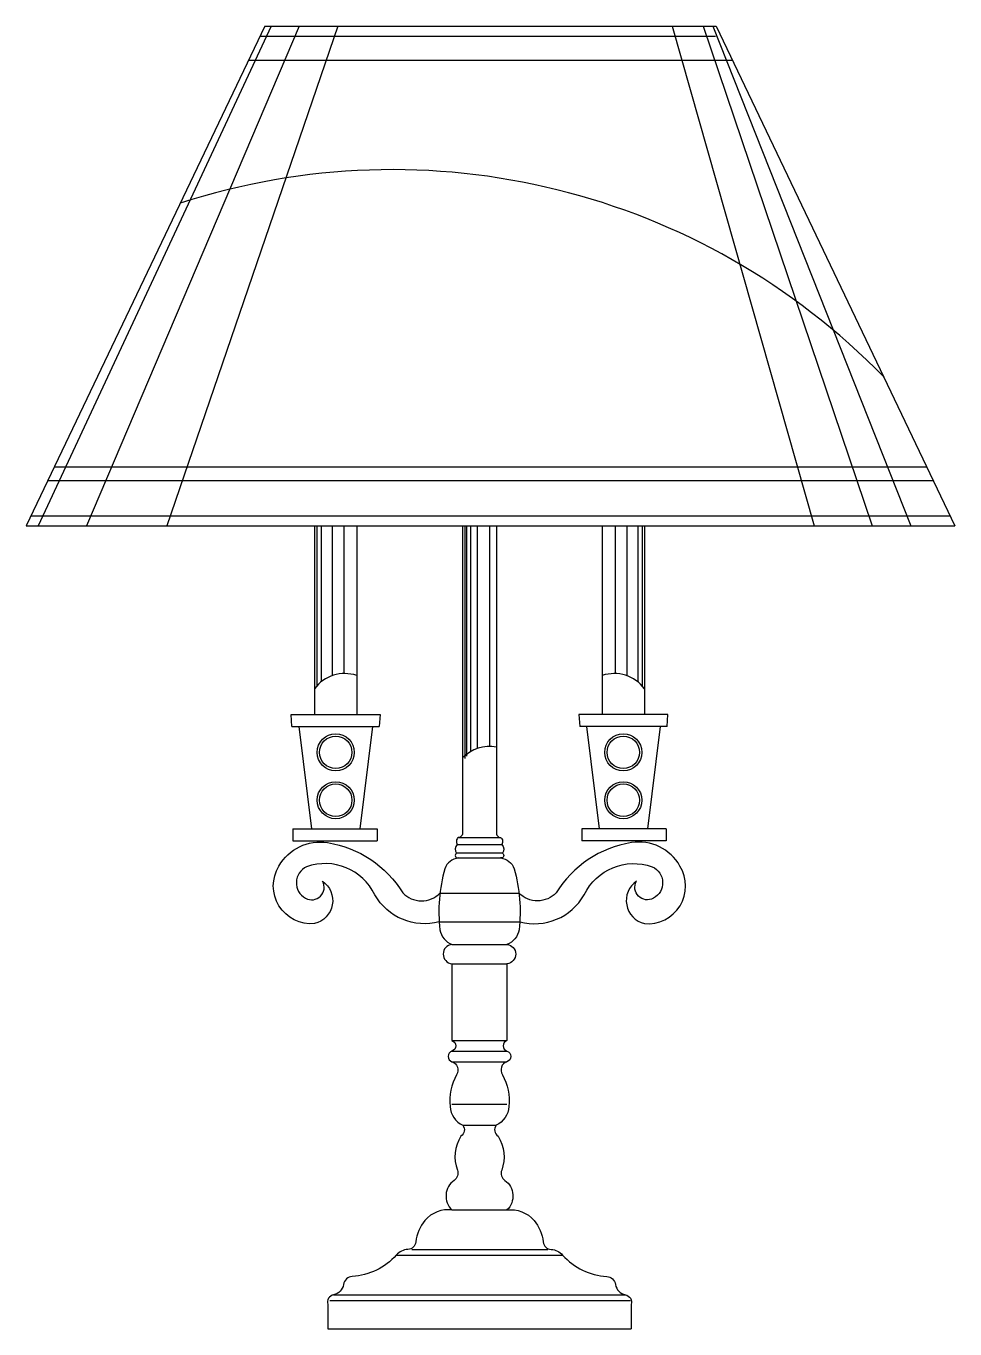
# Model space of a CAD drawing. Extents: x 1333 to 1628, y 302 to 716.
import ezdxf

# ---------------------------------------------------------------- set-up
doc = ezdxf.new("R2010")
doc.units = 0
doc.header["$MEASUREMENT"] = 0
doc.layers.add('3', color=3, linetype='CONTINUOUS')
doc.layers.add('7', color=7, linetype='CONTINUOUS')

msp = doc.modelspace()

# ---------------------------------------------------------------- linework, layer by layer
at = {"layer": '3'}
for p, q in [((1411.21, 715.91), (1337.2, 557.28)), ((1420.04, 715.91), (1352.49, 557.28)), ((1432.37, 715.91), (1378.04, 557.28)), ((1538.57, 715.91), (1583.61, 557.28)), ((1548.41, 715.91), (1601.99, 557.28)), ((1551.44, 715.91), (1614.36, 557.28)), ((1407.64, 712.7), (1552.25, 712.7)), ((1342.27, 576.01), (1619.38, 576.01)), ((1340.18, 571.64), (1621.47, 571.64)), ((1334.85, 560.49), (1626.8, 560.49)), ((1425.67, 557.28), (1425.67, 506.51)), ((1427, 557.28), (1427, 507.75)), ((1430.52, 557.28), (1430.52, 509.72)), ((1434.27, 557.28), (1434.27, 510.41)), ((1472.64, 557.28), (1472.64, 483.48)), ((1473.2, 557.28), (1473.2, 484.23)), ((1474.45, 557.28), (1474.45, 485.57)), ((1476.6, 557.28), (1476.6, 486.57)), ((1480.49, 557.28), (1480.49, 487.24)), ((1520.39, 557.28), (1520.39, 510.41)), ((1524.13, 557.28), (1524.13, 509.72)), ((1527.66, 557.28), (1527.66, 507.75)), ((1528.98, 557.28), (1528.98, 506.51)), ((1470.28, 456.19), (1484.38, 456.19)), ((1470.61, 458.34), (1484.05, 458.34)), ((1484.61, 453.35), (1470.04, 453.35)), ((1470.61, 451.89), (1484.05, 451.89)), ((1464.77, 440.68), (1489.88, 440.68)), ((1464.54, 431.6), (1490.12, 431.6)), ((1468.59, 424.44), (1486.06, 424.44)), ((1468.59, 418.29), (1486.06, 418.29)), ((1468.59, 393.93), (1486.06, 393.93)), ((1468.59, 390.57), (1486.06, 390.57)), ((1468.59, 387.21), (1486.06, 387.21)), ((1468.59, 373.77), (1486.06, 373.77)), ((1472.02, 367.05), (1482.63, 367.05)), ((1468.59, 340.17), (1486.06, 340.17)), ((1468.59, 340.17), (1486.06, 340.17)), ((1455.85, 327.65), (1499, 327.65)), ((1525.33, 311.32), (1429.83, 311.32))]:
    msp.add_line(p, q, dxfattribs=at)
for centre, radius in [((1431.66, 485.4), 5.88), ((1431.66, 485.4), 5.16), ((1523, 485.4), 5.88), ((1523, 485.4), 5.16), ((1431.66, 470.21), 5.88), ((1523, 470.21), 5.88), ((1431.66, 470.21), 5.16), ((1523, 470.21), 5.16)]:
    msp.add_circle(centre, radius, dxfattribs=at)
for centre, radius, start, end in [((1449.61, 452.23), 218.1, 44.2573, 107.9805), ((1434.52, 498.43), 11.98, 71.3744, 143.3848), ((1520.13, 498.43), 11.98, 36.6152, 108.6256), ((1480.54, 475.26), 11.98, 79.611, 135.8323)]:
    msp.add_arc(centre, radius, start, end, dxfattribs=at)
at = {"layer": '7'}
for p, q in [((1409.18, 715.91), (1333.31, 557.28)), ((1409.18, 715.91), (1552.46, 715.91)), ((1552.46, 715.91), (1628.34, 557.28)), ((1333.31, 557.28), (1628.34, 557.28)), ((1424.9, 557.28), (1424.9, 497.43)), ((1438.34, 557.28), (1438.34, 497.43)), ((1471.95, 557.28), (1471.95, 459.68)), ((1482.7, 557.28), (1482.7, 459.68)), ((1516.31, 557.28), (1516.31, 497.43)), ((1529.75, 557.28), (1529.75, 497.43)), ((1417.47, 497.43), (1445.77, 497.43)), ((1417.74, 493.57), (1417.47, 497.43)), ((1445.77, 497.43), (1445.49, 493.57)), ((1508.88, 497.43), (1509.16, 493.57)), ((1537.18, 497.43), (1508.88, 497.43)), ((1536.92, 493.57), (1537.18, 497.43)), ((1417.74, 493.57), (1445.49, 493.57)), ((1419.9, 493.57), (1423.94, 461.15)), ((1443.33, 493.57), (1439.28, 461.15)), ((1536.92, 493.57), (1509.16, 493.57)), ((1511.32, 493.57), (1515.37, 461.15)), ((1534.75, 493.57), (1530.71, 461.15)), ((1418.03, 461.15), (1444.85, 461.15)), ((1418.03, 461.15), (1418.03, 457.29)), ((1444.85, 461.15), (1444.85, 457.29)), ((1509.8, 461.15), (1509.8, 457.29)), ((1536.62, 461.15), (1509.8, 461.15)), ((1536.62, 461.15), (1536.62, 457.29)), ((1418.03, 457.29), (1444.85, 457.29)), ((1536.62, 457.29), (1509.8, 457.29)), ((1468.59, 418.29), (1468.59, 393.93)), ((1486.06, 418.29), (1486.06, 393.93)), ((1429.2, 302.39), (1525.45, 302.39))]:
    msp.add_line(p, q, dxfattribs=at)
at = {"layer": '7', "color": 7}
for p, q in [((1404.02, 705.12), (1557.63, 705.12)), ((1450.91, 325.84), (1503.74, 325.84)), ((1430.97, 313.23), (1523.68, 313.23))]:
    msp.add_line(p, q, dxfattribs=at)
at = {"layer": '7'}
for points in [[(1471.95, 459.96, -0.414419), (1470.61, 458.34, 0.414675), (1470.28, 456.19, 0.367029), (1470.04, 453.35, 0.894042), (1470.61, 451.89, 0.071876)], [(1482.7, 459.96, 0.414419), (1484.05, 458.34, -0.414675), (1484.38, 456.19, -0.367029), (1484.61, 453.35, -0.894042), (1484.05, 451.89, -0.071876)], [(1464.54, 431.6, -0.340587), (1444.07, 440.18, 0.384394), (1422.43, 449.07, 0.620613), (1422.07, 439.1, 0.76288), (1427.48, 444.5, -0.648297), (1424.95, 431.05, -0.619916), (1413.65, 449.31, -0.312683), (1429.08, 456.74, -0.218759), (1452.97, 440.78, 0.419793), (1464.77, 440.68, 3.372215)], [(1490.12, 431.6, 0.340587), (1510.58, 440.18, -0.384394), (1532.22, 449.07, -0.620613), (1532.58, 439.1, -0.76288), (1527.17, 444.5, 0.648297), (1529.7, 431.05, 0.619916), (1541, 449.31, 0.312683), (1525.58, 456.74, 0.218759), (1501.68, 440.78, -0.419793), (1489.88, 440.68, -3.372215)], [(1470.61, 451.89, 0.278975), (1466.31, 448.47, 0.097725), (1464.77, 429.06, 0.262233), (1468.59, 424.44)], [(1484.05, 451.89, -0.278975), (1488.35, 448.47, -0.097725), (1489.89, 429.06, -0.262233), (1486.06, 424.44)], [(1468.59, 424.44, 0.910362), (1468.59, 418.29)], [(1486.06, 424.44, -0.910362), (1486.06, 418.29)], [(1468.59, 393.93, -0.705081), (1468.59, 390.57, 0.732868), (1468.59, 387.21, -0.498421), (1470.05, 383.08, 0.158011), (1467.99, 372.98)], [(1486.06, 393.93, 0.705081), (1486.06, 390.57, -0.732868), (1486.06, 387.21, 0.498421), (1484.6, 383.08, -0.158011), (1486.66, 372.98)], [(1467.99, 372.98, 0.27681), (1472.02, 367.05)], [(1486.66, 372.98, -0.27681), (1482.63, 367.05)], [(1472.02, 367.05, -0.447563), (1471.42, 363.58, 0.234906), (1470.29, 352.8, -0.341212), (1469.26, 349.52, 0.474969), (1468.59, 340.17, 0.401145)], [(1482.63, 367.05, 0.447563), (1483.23, 363.58, -0.234906), (1484.37, 352.8, 0.341212), (1485.39, 349.52, -0.474969), (1486.06, 340.17, -0.401145)], [(1468.59, 340.17, 0.254708), (1460, 336.81, 0.149285), (1457.1, 330.01, -0.367808), (1454.57, 327.61, 0.20011), (1450.91, 325.84, -0.198536), (1436.9, 319.03, 0.352001), (1434.13, 316.51, -0.314681), (1430.97, 313.23, 0.451111), (1429.2, 310.21), (1429.2, 302.39)], [(1486.06, 340.17, -0.254708), (1494.65, 336.81, -0.149285), (1497.55, 330.01, 0.367808), (1500.08, 327.61, -0.20011), (1503.74, 325.84, 0.198536), (1517.75, 319.03, -0.352001), (1520.53, 316.51, 0.314681), (1523.68, 313.23, -0.451111), (1525.45, 310.21), (1525.45, 302.39)]]:
    msp.add_lwpolyline(points, format="xyb", dxfattribs=at)

doc.saveas('drawing.dxf')
